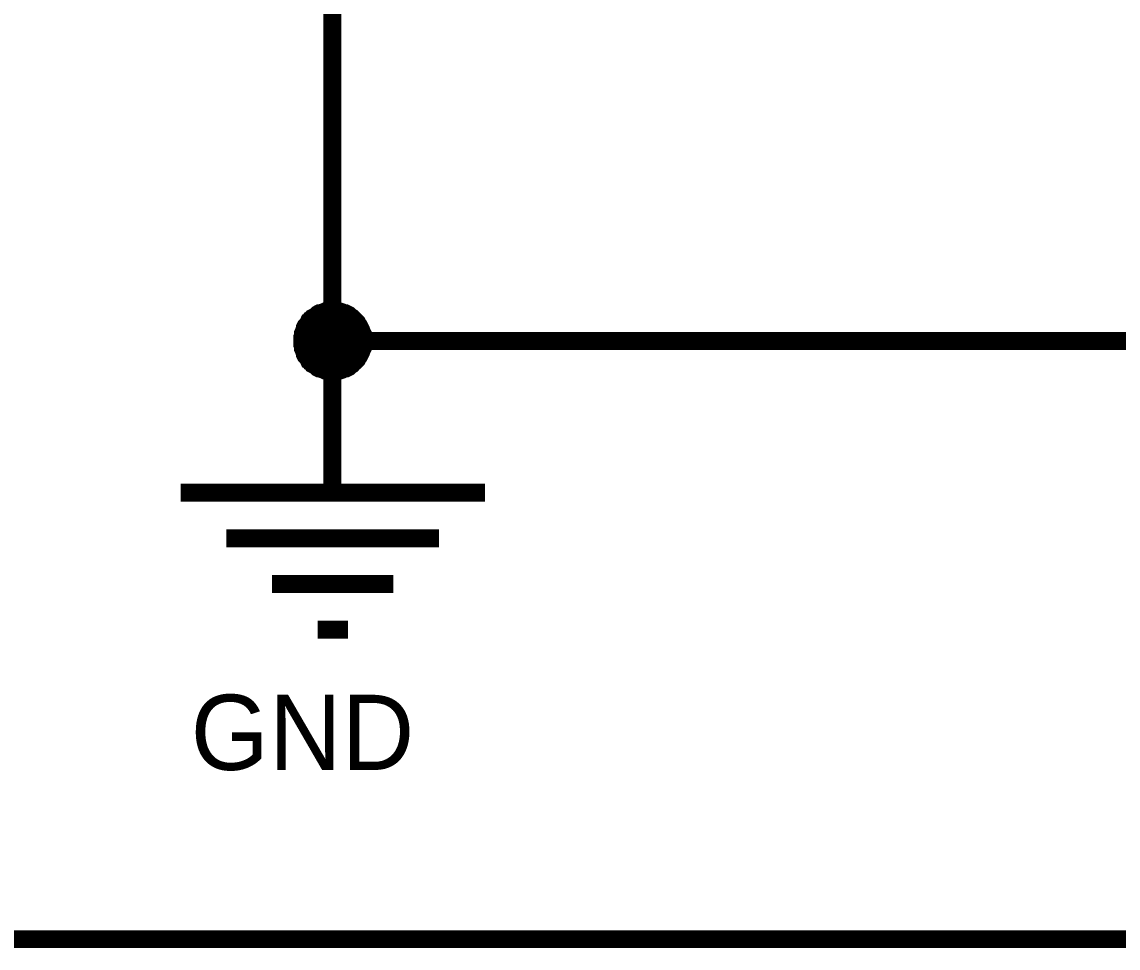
# Model space of a CAD drawing. Header units: millimetres. Extents: x 0 to 394, y 0 to 282.
# Drawn here: x 304.81 to 323.14, y 219.84 to 235.34 of the extents above; entities that cross this region are included whole.
import ezdxf

# ---------------------------------------------------------------- set-up
doc = ezdxf.new("R2010")
doc.units = ezdxf.units.MM
doc.layers.add('Sheet', color=255, linetype='Continuous')

msp = doc.modelspace()

# ---------------------------------------------------------------- linework, layer by layer
at = {"layer": 'Sheet'}
for points, const_width in [([(275.015, 249.999), (265.02, 249.999), (265.02, 219.99), (379.999, 219.99), (379.999, 244.99), (375.012, 244.99), (375.012, 240.139)], 0.3), ([(310.56, 244.912), (310.56, 242.374), (309.998, 242.374), (309.998, 229.997)], 0.3), ([(309.493, 229.997), (309.493, 230.02), (309.493, 230.053), (309.504, 230.076), (309.504, 230.098), (309.504, 230.121), (309.515, 230.143), (309.527, 230.177), (309.538, 230.199), (309.538, 230.222), (309.549, 230.244), (309.56, 230.255), (309.583, 230.278), (309.594, 230.3), (309.605, 230.323), (309.628, 230.334), (309.639, 230.357), (309.661, 230.368), (309.673, 230.39), (309.695, 230.401), (309.718, 230.413), (309.74, 230.435), (309.751, 230.446), (309.774, 230.458), (309.796, 230.458), (309.819, 230.469), (309.852, 230.48), (309.875, 230.491), (309.897, 230.491), (309.92, 230.491), (309.942, 230.503), (309.976, 230.503), (309.998, 230.503)], 0.3), ([(309.493, 229.997), (309.493, 230.02), (309.493, 230.053), (309.504, 230.076), (309.504, 230.098), (309.504, 230.121), (309.515, 230.143), (309.527, 230.177), (309.538, 230.199), (309.538, 230.222), (309.549, 230.244), (309.56, 230.255), (309.583, 230.278), (309.594, 230.3), (309.605, 230.323), (309.628, 230.334), (309.639, 230.357), (309.661, 230.368), (309.673, 230.39), (309.695, 230.401), (309.718, 230.413), (309.74, 230.435), (309.751, 230.446), (309.774, 230.458), (309.796, 230.458), (309.819, 230.469), (309.852, 230.48), (309.875, 230.491), (309.897, 230.491), (309.92, 230.491), (309.942, 230.503), (309.976, 230.503), (309.998, 230.503)], 0.3), ([(309.493, 229.997), (309.493, 230.02), (309.493, 230.053), (309.504, 230.076), (309.504, 230.098), (309.504, 230.121), (309.515, 230.143), (309.527, 230.177), (309.538, 230.199), (309.538, 230.222), (309.549, 230.244), (309.56, 230.255), (309.583, 230.278), (309.594, 230.3), (309.605, 230.323), (309.628, 230.334), (309.639, 230.357), (309.661, 230.368), (309.673, 230.39), (309.695, 230.401), (309.718, 230.413), (309.74, 230.435), (309.751, 230.446), (309.774, 230.458), (309.796, 230.458), (309.819, 230.469), (309.852, 230.48), (309.875, 230.491), (309.897, 230.491), (309.92, 230.491), (309.942, 230.503), (309.976, 230.503), (309.998, 230.503)], 0.3), ([(309.493, 229.997), (309.493, 230.02), (309.493, 230.053), (309.504, 230.076), (309.504, 230.098), (309.504, 230.121), (309.515, 230.143), (309.527, 230.177), (309.538, 230.199), (309.538, 230.222), (309.549, 230.244), (309.56, 230.255), (309.583, 230.278), (309.594, 230.3), (309.605, 230.323), (309.628, 230.334), (309.639, 230.357), (309.661, 230.368), (309.673, 230.39), (309.695, 230.401), (309.718, 230.413), (309.74, 230.435), (309.751, 230.446), (309.774, 230.458), (309.796, 230.458), (309.819, 230.469), (309.852, 230.48), (309.875, 230.491), (309.897, 230.491), (309.92, 230.491), (309.942, 230.503), (309.976, 230.503), (309.998, 230.503)], 0.3), ([(309.493, 229.997), (309.493, 230.02), (309.493, 230.053), (309.504, 230.076), (309.504, 230.098), (309.504, 230.121), (309.515, 230.143), (309.527, 230.177), (309.538, 230.199), (309.538, 230.222), (309.549, 230.244), (309.56, 230.255), (309.583, 230.278), (309.594, 230.3), (309.605, 230.323), (309.628, 230.334), (309.639, 230.357), (309.661, 230.368), (309.673, 230.39), (309.695, 230.401), (309.718, 230.413), (309.74, 230.435), (309.751, 230.446), (309.774, 230.458), (309.796, 230.458), (309.819, 230.469), (309.852, 230.48), (309.875, 230.491), (309.897, 230.491), (309.92, 230.491), (309.942, 230.503), (309.976, 230.503), (309.998, 230.503)], 0.3), ([(309.493, 229.997), (309.493, 230.02), (309.493, 230.053), (309.504, 230.076), (309.504, 230.098), (309.504, 230.121), (309.515, 230.143), (309.527, 230.177), (309.538, 230.199), (309.538, 230.222), (309.549, 230.244), (309.56, 230.255), (309.583, 230.278), (309.594, 230.3), (309.605, 230.323), (309.628, 230.334), (309.639, 230.357), (309.661, 230.368), (309.673, 230.39), (309.695, 230.401), (309.718, 230.413), (309.74, 230.435), (309.751, 230.446), (309.774, 230.458), (309.796, 230.458), (309.819, 230.469), (309.852, 230.48), (309.875, 230.491), (309.897, 230.491), (309.92, 230.491), (309.942, 230.503), (309.976, 230.503), (309.998, 230.503)], 0.3), ([(309.998, 230.503), (309.998, 230.503)], 0.3), ([(309.998, 230.503), (310.021, 230.503), (310.054, 230.503), (310.077, 230.491), (310.099, 230.491), (310.122, 230.491), (310.156, 230.48), (310.178, 230.469), (310.2, 230.458), (310.223, 230.458), (310.245, 230.446), (310.268, 230.435), (310.29, 230.413), (310.302, 230.401), (310.324, 230.39), (310.346, 230.368), (310.358, 230.357), (310.38, 230.334), (310.391, 230.323), (310.414, 230.3), (310.425, 230.278), (310.436, 230.255), (310.448, 230.244), (310.459, 230.222), (310.47, 230.199), (310.481, 230.177), (310.492, 230.143), (310.504, 230.121), (310.504, 230.098), (310.504, 230.076), (310.515, 230.053), (310.515, 230.02), (310.515, 229.997)], 0.3), ([(309.998, 230.503), (309.998, 230.503)], 0.3), ([(309.998, 230.503), (310.021, 230.503), (310.054, 230.503), (310.077, 230.491), (310.099, 230.491), (310.122, 230.491), (310.156, 230.48), (310.178, 230.469), (310.2, 230.458), (310.223, 230.458), (310.245, 230.446), (310.268, 230.435), (310.29, 230.413), (310.302, 230.401), (310.324, 230.39), (310.346, 230.368), (310.358, 230.357), (310.38, 230.334), (310.391, 230.323), (310.414, 230.3), (310.425, 230.278), (310.436, 230.255), (310.448, 230.244), (310.459, 230.222), (310.47, 230.199), (310.481, 230.177), (310.492, 230.143), (310.504, 230.121), (310.504, 230.098), (310.504, 230.076), (310.515, 230.053), (310.515, 230.02), (310.515, 229.997)], 0.3), ([(309.998, 230.503), (309.998, 230.503)], 0.3), ([(309.998, 230.503), (310.021, 230.503), (310.054, 230.503), (310.077, 230.491), (310.099, 230.491), (310.122, 230.491), (310.156, 230.48), (310.178, 230.469), (310.2, 230.458), (310.223, 230.458), (310.245, 230.446), (310.268, 230.435), (310.29, 230.413), (310.302, 230.401), (310.324, 230.39), (310.346, 230.368), (310.358, 230.357), (310.38, 230.334), (310.391, 230.323), (310.414, 230.3), (310.425, 230.278), (310.436, 230.255), (310.448, 230.244), (310.459, 230.222), (310.47, 230.199), (310.481, 230.177), (310.492, 230.143), (310.504, 230.121), (310.504, 230.098), (310.504, 230.076), (310.515, 230.053), (310.515, 230.02), (310.515, 229.997)], 0.3), ([(309.998, 230.503), (309.998, 230.503)], 0.3), ([(309.998, 230.503), (310.021, 230.503), (310.054, 230.503), (310.077, 230.491), (310.099, 230.491), (310.122, 230.491), (310.156, 230.48), (310.178, 230.469), (310.2, 230.458), (310.223, 230.458), (310.245, 230.446), (310.268, 230.435), (310.29, 230.413), (310.302, 230.401), (310.324, 230.39), (310.346, 230.368), (310.358, 230.357), (310.38, 230.334), (310.391, 230.323), (310.414, 230.3), (310.425, 230.278), (310.436, 230.255), (310.448, 230.244), (310.459, 230.222), (310.47, 230.199), (310.481, 230.177), (310.492, 230.143), (310.504, 230.121), (310.504, 230.098), (310.504, 230.076), (310.515, 230.053), (310.515, 230.02), (310.515, 229.997)], 0.3), ([(309.998, 230.503), (309.998, 230.503)], 0.3), ([(309.998, 230.503), (310.021, 230.503), (310.054, 230.503), (310.077, 230.491), (310.099, 230.491), (310.122, 230.491), (310.156, 230.48), (310.178, 230.469), (310.2, 230.458), (310.223, 230.458), (310.245, 230.446), (310.268, 230.435), (310.29, 230.413), (310.302, 230.401), (310.324, 230.39), (310.346, 230.368), (310.358, 230.357), (310.38, 230.334), (310.391, 230.323), (310.414, 230.3), (310.425, 230.278), (310.436, 230.255), (310.448, 230.244), (310.459, 230.222), (310.47, 230.199), (310.481, 230.177), (310.492, 230.143), (310.504, 230.121), (310.504, 230.098), (310.504, 230.076), (310.515, 230.053), (310.515, 230.02), (310.515, 229.997)], 0.3), ([(309.998, 230.503), (309.998, 230.503)], 0.3), ([(309.998, 230.503), (310.021, 230.503), (310.054, 230.503), (310.077, 230.491), (310.099, 230.491), (310.122, 230.491), (310.156, 230.48), (310.178, 230.469), (310.2, 230.458), (310.223, 230.458), (310.245, 230.446), (310.268, 230.435), (310.29, 230.413), (310.302, 230.401), (310.324, 230.39), (310.346, 230.368), (310.358, 230.357), (310.38, 230.334), (310.391, 230.323), (310.414, 230.3), (310.425, 230.278), (310.436, 230.255), (310.448, 230.244), (310.459, 230.222), (310.47, 230.199), (310.481, 230.177), (310.492, 230.143), (310.504, 230.121), (310.504, 230.098), (310.504, 230.076), (310.515, 230.053), (310.515, 230.02), (310.515, 229.997)], 0.3), ([(309.493, 229.997), (309.493, 230.02), (309.493, 230.053), (309.504, 230.076), (309.504, 230.098), (309.504, 230.121), (309.515, 230.143), (309.527, 230.177), (309.538, 230.199), (309.538, 230.222), (309.549, 230.244), (309.56, 230.255), (309.583, 230.278), (309.594, 230.3), (309.605, 230.323), (309.628, 230.334), (309.639, 230.357), (309.661, 230.368), (309.673, 230.39), (309.695, 230.401), (309.718, 230.413), (309.74, 230.435), (309.751, 230.446), (309.774, 230.458), (309.796, 230.458), (309.819, 230.469), (309.852, 230.48), (309.875, 230.491), (309.897, 230.491), (309.92, 230.491), (309.942, 230.503), (309.976, 230.503), (309.998, 230.503)], 0.0991), ([(309.493, 229.997), (309.493, 230.02), (309.493, 230.053), (309.504, 230.076), (309.504, 230.098), (309.504, 230.121), (309.515, 230.143), (309.527, 230.177), (309.538, 230.199), (309.538, 230.222), (309.549, 230.244), (309.56, 230.255), (309.583, 230.278), (309.594, 230.3), (309.605, 230.323), (309.628, 230.334), (309.639, 230.357), (309.661, 230.368), (309.673, 230.39), (309.695, 230.401), (309.718, 230.413), (309.74, 230.435), (309.751, 230.446), (309.774, 230.458), (309.796, 230.458), (309.819, 230.469), (309.852, 230.48), (309.875, 230.491), (309.897, 230.491), (309.92, 230.491), (309.942, 230.503), (309.976, 230.503), (309.998, 230.503)], 0.0991), ([(309.493, 229.997), (309.493, 230.02), (309.493, 230.053), (309.504, 230.076), (309.504, 230.098), (309.504, 230.121), (309.515, 230.143), (309.527, 230.177), (309.538, 230.199), (309.538, 230.222), (309.549, 230.244), (309.56, 230.255), (309.583, 230.278), (309.594, 230.3), (309.605, 230.323), (309.628, 230.334), (309.639, 230.357), (309.661, 230.368), (309.673, 230.39), (309.695, 230.401), (309.718, 230.413), (309.74, 230.435), (309.751, 230.446), (309.774, 230.458), (309.796, 230.458), (309.819, 230.469), (309.852, 230.48), (309.875, 230.491), (309.897, 230.491), (309.92, 230.491), (309.942, 230.503), (309.976, 230.503), (309.998, 230.503)], 0.0991), ([(309.493, 229.997), (309.493, 230.02), (309.493, 230.053), (309.504, 230.076), (309.504, 230.098), (309.504, 230.121), (309.515, 230.143), (309.527, 230.177), (309.538, 230.199), (309.538, 230.222), (309.549, 230.244), (309.56, 230.255), (309.583, 230.278), (309.594, 230.3), (309.605, 230.323), (309.628, 230.334), (309.639, 230.357), (309.661, 230.368), (309.673, 230.39), (309.695, 230.401), (309.718, 230.413), (309.74, 230.435), (309.751, 230.446), (309.774, 230.458), (309.796, 230.458), (309.819, 230.469), (309.852, 230.48), (309.875, 230.491), (309.897, 230.491), (309.92, 230.491), (309.942, 230.503), (309.976, 230.503), (309.998, 230.503)], 0.0991), ([(309.493, 229.997), (309.493, 230.02), (309.493, 230.053), (309.504, 230.076), (309.504, 230.098), (309.504, 230.121), (309.515, 230.143), (309.527, 230.177), (309.538, 230.199), (309.538, 230.222), (309.549, 230.244), (309.56, 230.255), (309.583, 230.278), (309.594, 230.3), (309.605, 230.323), (309.628, 230.334), (309.639, 230.357), (309.661, 230.368), (309.673, 230.39), (309.695, 230.401), (309.718, 230.413), (309.74, 230.435), (309.751, 230.446), (309.774, 230.458), (309.796, 230.458), (309.819, 230.469), (309.852, 230.48), (309.875, 230.491), (309.897, 230.491), (309.92, 230.491), (309.942, 230.503), (309.976, 230.503), (309.998, 230.503)], 0.0991), ([(309.493, 229.997), (309.493, 230.02), (309.493, 230.053), (309.504, 230.076), (309.504, 230.098), (309.504, 230.121), (309.515, 230.143), (309.527, 230.177), (309.538, 230.199), (309.538, 230.222), (309.549, 230.244), (309.56, 230.255), (309.583, 230.278), (309.594, 230.3), (309.605, 230.323), (309.628, 230.334), (309.639, 230.357), (309.661, 230.368), (309.673, 230.39), (309.695, 230.401), (309.718, 230.413), (309.74, 230.435), (309.751, 230.446), (309.774, 230.458), (309.796, 230.458), (309.819, 230.469), (309.852, 230.48), (309.875, 230.491), (309.897, 230.491), (309.92, 230.491), (309.942, 230.503), (309.976, 230.503), (309.998, 230.503)], 0.0991), ([(309.998, 230.503), (309.998, 230.503)], 0.0991), ([(309.998, 230.503), (310.021, 230.503), (310.054, 230.503), (310.077, 230.491), (310.099, 230.491), (310.122, 230.491), (310.156, 230.48), (310.178, 230.469), (310.2, 230.458), (310.223, 230.458), (310.245, 230.446), (310.268, 230.435), (310.29, 230.413), (310.302, 230.401), (310.324, 230.39), (310.346, 230.368), (310.358, 230.357), (310.38, 230.334), (310.391, 230.323), (310.414, 230.3), (310.425, 230.278), (310.436, 230.255), (310.448, 230.244), (310.459, 230.222), (310.47, 230.199), (310.481, 230.177), (310.492, 230.143), (310.504, 230.121), (310.504, 230.098), (310.504, 230.076), (310.515, 230.053), (310.515, 230.02), (310.515, 229.997)], 0.0991), ([(309.998, 230.503), (309.998, 230.503)], 0.0991), ([(309.998, 230.503), (310.021, 230.503), (310.054, 230.503), (310.077, 230.491), (310.099, 230.491), (310.122, 230.491), (310.156, 230.48), (310.178, 230.469), (310.2, 230.458), (310.223, 230.458), (310.245, 230.446), (310.268, 230.435), (310.29, 230.413), (310.302, 230.401), (310.324, 230.39), (310.346, 230.368), (310.358, 230.357), (310.38, 230.334), (310.391, 230.323), (310.414, 230.3), (310.425, 230.278), (310.436, 230.255), (310.448, 230.244), (310.459, 230.222), (310.47, 230.199), (310.481, 230.177), (310.492, 230.143), (310.504, 230.121), (310.504, 230.098), (310.504, 230.076), (310.515, 230.053), (310.515, 230.02), (310.515, 229.997)], 0.0991), ([(309.998, 230.503), (309.998, 230.503)], 0.0991), ([(309.998, 230.503), (310.021, 230.503), (310.054, 230.503), (310.077, 230.491), (310.099, 230.491), (310.122, 230.491), (310.156, 230.48), (310.178, 230.469), (310.2, 230.458), (310.223, 230.458), (310.245, 230.446), (310.268, 230.435), (310.29, 230.413), (310.302, 230.401), (310.324, 230.39), (310.346, 230.368), (310.358, 230.357), (310.38, 230.334), (310.391, 230.323), (310.414, 230.3), (310.425, 230.278), (310.436, 230.255), (310.448, 230.244), (310.459, 230.222), (310.47, 230.199), (310.481, 230.177), (310.492, 230.143), (310.504, 230.121), (310.504, 230.098), (310.504, 230.076), (310.515, 230.053), (310.515, 230.02), (310.515, 229.997)], 0.0991), ([(309.998, 230.503), (309.998, 230.503)], 0.0991), ([(309.998, 230.503), (310.021, 230.503), (310.054, 230.503), (310.077, 230.491), (310.099, 230.491), (310.122, 230.491), (310.156, 230.48), (310.178, 230.469), (310.2, 230.458), (310.223, 230.458), (310.245, 230.446), (310.268, 230.435), (310.29, 230.413), (310.302, 230.401), (310.324, 230.39), (310.346, 230.368), (310.358, 230.357), (310.38, 230.334), (310.391, 230.323), (310.414, 230.3), (310.425, 230.278), (310.436, 230.255), (310.448, 230.244), (310.459, 230.222), (310.47, 230.199), (310.481, 230.177), (310.492, 230.143), (310.504, 230.121), (310.504, 230.098), (310.504, 230.076), (310.515, 230.053), (310.515, 230.02), (310.515, 229.997)], 0.0991), ([(309.998, 230.503), (309.998, 230.503)], 0.0991), ([(309.998, 230.503), (310.021, 230.503), (310.054, 230.503), (310.077, 230.491), (310.099, 230.491), (310.122, 230.491), (310.156, 230.48), (310.178, 230.469), (310.2, 230.458), (310.223, 230.458), (310.245, 230.446), (310.268, 230.435), (310.29, 230.413), (310.302, 230.401), (310.324, 230.39), (310.346, 230.368), (310.358, 230.357), (310.38, 230.334), (310.391, 230.323), (310.414, 230.3), (310.425, 230.278), (310.436, 230.255), (310.448, 230.244), (310.459, 230.222), (310.47, 230.199), (310.481, 230.177), (310.492, 230.143), (310.504, 230.121), (310.504, 230.098), (310.504, 230.076), (310.515, 230.053), (310.515, 230.02), (310.515, 229.997)], 0.0991), ([(309.998, 230.503), (309.998, 230.503)], 0.0991), ([(309.998, 230.503), (310.021, 230.503), (310.054, 230.503), (310.077, 230.491), (310.099, 230.491), (310.122, 230.491), (310.156, 230.48), (310.178, 230.469), (310.2, 230.458), (310.223, 230.458), (310.245, 230.446), (310.268, 230.435), (310.29, 230.413), (310.302, 230.401), (310.324, 230.39), (310.346, 230.368), (310.358, 230.357), (310.38, 230.334), (310.391, 230.323), (310.414, 230.3), (310.425, 230.278), (310.436, 230.255), (310.448, 230.244), (310.459, 230.222), (310.47, 230.199), (310.481, 230.177), (310.492, 230.143), (310.504, 230.121), (310.504, 230.098), (310.504, 230.076), (310.515, 230.053), (310.515, 230.02), (310.515, 229.997)], 0.0991), ([(309.998, 229.492), (309.976, 229.492), (309.942, 229.492), (309.92, 229.503), (309.897, 229.503), (309.875, 229.503), (309.852, 229.514), (309.819, 229.525), (309.796, 229.537), (309.774, 229.537), (309.751, 229.548), (309.74, 229.559), (309.718, 229.582), (309.695, 229.593), (309.673, 229.604), (309.661, 229.627), (309.639, 229.638), (309.628, 229.66), (309.605, 229.671), (309.594, 229.694), (309.583, 229.716), (309.56, 229.739), (309.549, 229.75), (309.538, 229.773), (309.538, 229.795), (309.527, 229.817), (309.515, 229.851), (309.504, 229.874), (309.504, 229.896), (309.504, 229.919), (309.493, 229.941), (309.493, 229.975), (309.493, 229.997)], 0.3), ([(309.493, 229.997), (309.493, 229.997)], 0.3), ([(309.998, 229.492), (309.976, 229.492), (309.942, 229.492), (309.92, 229.503), (309.897, 229.503), (309.875, 229.503), (309.852, 229.514), (309.819, 229.525), (309.796, 229.537), (309.774, 229.537), (309.751, 229.548), (309.74, 229.559), (309.718, 229.582), (309.695, 229.593), (309.673, 229.604), (309.661, 229.627), (309.639, 229.638), (309.628, 229.66), (309.605, 229.671), (309.594, 229.694), (309.583, 229.716), (309.56, 229.739), (309.549, 229.75), (309.538, 229.773), (309.538, 229.795), (309.527, 229.817), (309.515, 229.851), (309.504, 229.874), (309.504, 229.896), (309.504, 229.919), (309.493, 229.941), (309.493, 229.975), (309.493, 229.997)], 0.3), ([(309.493, 229.997), (309.493, 229.997)], 0.3), ([(309.998, 229.492), (309.976, 229.492), (309.942, 229.492), (309.92, 229.503), (309.897, 229.503), (309.875, 229.503), (309.852, 229.514), (309.819, 229.525), (309.796, 229.537), (309.774, 229.537), (309.751, 229.548), (309.74, 229.559), (309.718, 229.582), (309.695, 229.593), (309.673, 229.604), (309.661, 229.627), (309.639, 229.638), (309.628, 229.66), (309.605, 229.671), (309.594, 229.694), (309.583, 229.716), (309.56, 229.739), (309.549, 229.75), (309.538, 229.773), (309.538, 229.795), (309.527, 229.817), (309.515, 229.851), (309.504, 229.874), (309.504, 229.896), (309.504, 229.919), (309.493, 229.941), (309.493, 229.975), (309.493, 229.997)], 0.3), ([(309.493, 229.997), (309.493, 229.997)], 0.3), ([(309.998, 229.492), (309.976, 229.492), (309.942, 229.492), (309.92, 229.503), (309.897, 229.503), (309.875, 229.503), (309.852, 229.514), (309.819, 229.525), (309.796, 229.537), (309.774, 229.537), (309.751, 229.548), (309.74, 229.559), (309.718, 229.582), (309.695, 229.593), (309.673, 229.604), (309.661, 229.627), (309.639, 229.638), (309.628, 229.66), (309.605, 229.671), (309.594, 229.694), (309.583, 229.716), (309.56, 229.739), (309.549, 229.75), (309.538, 229.773), (309.538, 229.795), (309.527, 229.817), (309.515, 229.851), (309.504, 229.874), (309.504, 229.896), (309.504, 229.919), (309.493, 229.941), (309.493, 229.975), (309.493, 229.997)], 0.3), ([(309.493, 229.997), (309.493, 229.997)], 0.3), ([(309.998, 229.492), (309.976, 229.492), (309.942, 229.492), (309.92, 229.503), (309.897, 229.503), (309.875, 229.503), (309.852, 229.514), (309.819, 229.525), (309.796, 229.537), (309.774, 229.537), (309.751, 229.548), (309.74, 229.559), (309.718, 229.582), (309.695, 229.593), (309.673, 229.604), (309.661, 229.627), (309.639, 229.638), (309.628, 229.66), (309.605, 229.671), (309.594, 229.694), (309.583, 229.716), (309.56, 229.739), (309.549, 229.75), (309.538, 229.773), (309.538, 229.795), (309.527, 229.817), (309.515, 229.851), (309.504, 229.874), (309.504, 229.896), (309.504, 229.919), (309.493, 229.941), (309.493, 229.975), (309.493, 229.997)], 0.3), ([(309.493, 229.997), (309.493, 229.997)], 0.3), ([(309.998, 229.492), (309.976, 229.492), (309.942, 229.492), (309.92, 229.503), (309.897, 229.503), (309.875, 229.503), (309.852, 229.514), (309.819, 229.525), (309.796, 229.537), (309.774, 229.537), (309.751, 229.548), (309.74, 229.559), (309.718, 229.582), (309.695, 229.593), (309.673, 229.604), (309.661, 229.627), (309.639, 229.638), (309.628, 229.66), (309.605, 229.671), (309.594, 229.694), (309.583, 229.716), (309.56, 229.739), (309.549, 229.75), (309.538, 229.773), (309.538, 229.795), (309.527, 229.817), (309.515, 229.851), (309.504, 229.874), (309.504, 229.896), (309.504, 229.919), (309.493, 229.941), (309.493, 229.975), (309.493, 229.997)], 0.3), ([(309.493, 229.997), (309.493, 229.997)], 0.3), ([(309.998, 229.997), (309.998, 227.459)], 0.3), ([(310.515, 229.997), (310.515, 229.975), (310.515, 229.941), (310.504, 229.919), (310.504, 229.896), (310.504, 229.874), (310.492, 229.851), (310.481, 229.817), (310.47, 229.795), (310.459, 229.773), (310.448, 229.75), (310.436, 229.739), (310.425, 229.716), (310.414, 229.694), (310.391, 229.671), (310.38, 229.66), (310.358, 229.638), (310.346, 229.627), (310.324, 229.604), (310.302, 229.593), (310.29, 229.582), (310.268, 229.559), (310.245, 229.548), (310.223, 229.537), (310.2, 229.537), (310.178, 229.525), (310.156, 229.514), (310.122, 229.503), (310.099, 229.503), (310.077, 229.503), (310.054, 229.492), (310.021, 229.492), (309.998, 229.492)], 0.3), ([(310.515, 229.997), (310.515, 229.975), (310.515, 229.941), (310.504, 229.919), (310.504, 229.896), (310.504, 229.874), (310.492, 229.851), (310.481, 229.817), (310.47, 229.795), (310.459, 229.773), (310.448, 229.75), (310.436, 229.739), (310.425, 229.716), (310.414, 229.694), (310.391, 229.671), (310.38, 229.66), (310.358, 229.638), (310.346, 229.627), (310.324, 229.604), (310.302, 229.593), (310.29, 229.582), (310.268, 229.559), (310.245, 229.548), (310.223, 229.537), (310.2, 229.537), (310.178, 229.525), (310.156, 229.514), (310.122, 229.503), (310.099, 229.503), (310.077, 229.503), (310.054, 229.492), (310.021, 229.492), (309.998, 229.492)], 0.3), ([(309.998, 229.997), (325.002, 229.997), (354.999, 229.997)], 0.3), ([(310.515, 229.997), (310.515, 229.975), (310.515, 229.941), (310.504, 229.919), (310.504, 229.896), (310.504, 229.874), (310.492, 229.851), (310.481, 229.817), (310.47, 229.795), (310.459, 229.773), (310.448, 229.75), (310.436, 229.739), (310.425, 229.716), (310.414, 229.694), (310.391, 229.671), (310.38, 229.66), (310.358, 229.638), (310.346, 229.627), (310.324, 229.604), (310.302, 229.593), (310.29, 229.582), (310.268, 229.559), (310.245, 229.548), (310.223, 229.537), (310.2, 229.537), (310.178, 229.525), (310.156, 229.514), (310.122, 229.503), (310.099, 229.503), (310.077, 229.503), (310.054, 229.492), (310.021, 229.492), (309.998, 229.492)], 0.3), ([(310.515, 229.997), (310.515, 229.975), (310.515, 229.941), (310.504, 229.919), (310.504, 229.896), (310.504, 229.874), (310.492, 229.851), (310.481, 229.817), (310.47, 229.795), (310.459, 229.773), (310.448, 229.75), (310.436, 229.739), (310.425, 229.716), (310.414, 229.694), (310.391, 229.671), (310.38, 229.66), (310.358, 229.638), (310.346, 229.627), (310.324, 229.604), (310.302, 229.593), (310.29, 229.582), (310.268, 229.559), (310.245, 229.548), (310.223, 229.537), (310.2, 229.537), (310.178, 229.525), (310.156, 229.514), (310.122, 229.503), (310.099, 229.503), (310.077, 229.503), (310.054, 229.492), (310.021, 229.492), (309.998, 229.492)], 0.3), ([(310.515, 229.997), (310.515, 229.975), (310.515, 229.941), (310.504, 229.919), (310.504, 229.896), (310.504, 229.874), (310.492, 229.851), (310.481, 229.817), (310.47, 229.795), (310.459, 229.773), (310.448, 229.75), (310.436, 229.739), (310.425, 229.716), (310.414, 229.694), (310.391, 229.671), (310.38, 229.66), (310.358, 229.638), (310.346, 229.627), (310.324, 229.604), (310.302, 229.593), (310.29, 229.582), (310.268, 229.559), (310.245, 229.548), (310.223, 229.537), (310.2, 229.537), (310.178, 229.525), (310.156, 229.514), (310.122, 229.503), (310.099, 229.503), (310.077, 229.503), (310.054, 229.492), (310.021, 229.492), (309.998, 229.492)], 0.3), ([(310.515, 229.997), (310.515, 229.975), (310.515, 229.941), (310.504, 229.919), (310.504, 229.896), (310.504, 229.874), (310.492, 229.851), (310.481, 229.817), (310.47, 229.795), (310.459, 229.773), (310.448, 229.75), (310.436, 229.739), (310.425, 229.716), (310.414, 229.694), (310.391, 229.671), (310.38, 229.66), (310.358, 229.638), (310.346, 229.627), (310.324, 229.604), (310.302, 229.593), (310.29, 229.582), (310.268, 229.559), (310.245, 229.548), (310.223, 229.537), (310.2, 229.537), (310.178, 229.525), (310.156, 229.514), (310.122, 229.503), (310.099, 229.503), (310.077, 229.503), (310.054, 229.492), (310.021, 229.492), (309.998, 229.492)], 0.3), ([(310.515, 229.997), (310.515, 229.997), (310.515, 229.997), (310.515, 229.997), (310.515, 229.997), (310.515, 229.997), (310.515, 229.997), (310.515, 229.997), (310.515, 229.997), (310.515, 229.997), (310.515, 229.997), (310.515, 229.997), (310.515, 229.997), (310.515, 229.997), (310.515, 229.997), (310.515, 229.997), (310.515, 229.997), (310.515, 229.997), (310.515, 229.997), (310.515, 229.997), (310.515, 229.997), (310.515, 229.997), (310.515, 229.997), (310.515, 229.997), (310.515, 229.997), (310.515, 229.997), (310.515, 229.997), (310.515, 229.997), (310.515, 229.997), (310.515, 229.997), (310.515, 229.997), (310.515, 229.997), (310.515, 229.997)], 0.3), ([(310.515, 229.997), (310.515, 229.997)], 0.3), ([(310.515, 229.997), (310.515, 229.997), (310.515, 229.997), (310.515, 229.997), (310.515, 229.997), (310.515, 229.997), (310.515, 229.997), (310.515, 229.997), (310.515, 229.997), (310.515, 229.997), (310.515, 229.997), (310.515, 229.997), (310.515, 229.997), (310.515, 229.997), (310.515, 229.997), (310.515, 229.997), (310.515, 229.997), (310.515, 229.997), (310.515, 229.997), (310.515, 229.997), (310.515, 229.997), (310.515, 229.997), (310.515, 229.997), (310.515, 229.997), (310.515, 229.997), (310.515, 229.997), (310.515, 229.997), (310.515, 229.997), (310.515, 229.997), (310.515, 229.997), (310.515, 229.997), (310.515, 229.997), (310.515, 229.997)], 0.3), ([(310.515, 229.997), (310.515, 229.997)], 0.3), ([(310.515, 229.997), (310.515, 229.997), (310.515, 229.997), (310.515, 229.997), (310.515, 229.997), (310.515, 229.997), (310.515, 229.997), (310.515, 229.997), (310.515, 229.997), (310.515, 229.997), (310.515, 229.997), (310.515, 229.997), (310.515, 229.997), (310.515, 229.997), (310.515, 229.997), (310.515, 229.997), (310.515, 229.997), (310.515, 229.997), (310.515, 229.997), (310.515, 229.997), (310.515, 229.997), (310.515, 229.997), (310.515, 229.997), (310.515, 229.997), (310.515, 229.997), (310.515, 229.997), (310.515, 229.997), (310.515, 229.997), (310.515, 229.997), (310.515, 229.997), (310.515, 229.997), (310.515, 229.997), (310.515, 229.997)], 0.3), ([(310.515, 229.997), (310.515, 229.997)], 0.3), ([(310.515, 229.997), (310.515, 229.997), (310.515, 229.997), (310.515, 229.997), (310.515, 229.997), (310.515, 229.997), (310.515, 229.997), (310.515, 229.997), (310.515, 229.997), (310.515, 229.997), (310.515, 229.997), (310.515, 229.997), (310.515, 229.997), (310.515, 229.997), (310.515, 229.997), (310.515, 229.997), (310.515, 229.997), (310.515, 229.997), (310.515, 229.997), (310.515, 229.997), (310.515, 229.997), (310.515, 229.997), (310.515, 229.997), (310.515, 229.997), (310.515, 229.997), (310.515, 229.997), (310.515, 229.997), (310.515, 229.997), (310.515, 229.997), (310.515, 229.997), (310.515, 229.997), (310.515, 229.997), (310.515, 229.997)], 0.3), ([(310.515, 229.997), (310.515, 229.997)], 0.3), ([(310.515, 229.997), (310.515, 229.997), (310.515, 229.997), (310.515, 229.997), (310.515, 229.997), (310.515, 229.997), (310.515, 229.997), (310.515, 229.997), (310.515, 229.997), (310.515, 229.997), (310.515, 229.997), (310.515, 229.997), (310.515, 229.997), (310.515, 229.997), (310.515, 229.997), (310.515, 229.997), (310.515, 229.997), (310.515, 229.997), (310.515, 229.997), (310.515, 229.997), (310.515, 229.997), (310.515, 229.997), (310.515, 229.997), (310.515, 229.997), (310.515, 229.997), (310.515, 229.997), (310.515, 229.997), (310.515, 229.997), (310.515, 229.997), (310.515, 229.997), (310.515, 229.997), (310.515, 229.997), (310.515, 229.997)], 0.3), ([(310.515, 229.997), (310.515, 229.997)], 0.3), ([(310.515, 229.997), (310.515, 229.997), (310.515, 229.997), (310.515, 229.997), (310.515, 229.997), (310.515, 229.997), (310.515, 229.997), (310.515, 229.997), (310.515, 229.997), (310.515, 229.997), (310.515, 229.997), (310.515, 229.997), (310.515, 229.997), (310.515, 229.997), (310.515, 229.997), (310.515, 229.997), (310.515, 229.997), (310.515, 229.997), (310.515, 229.997), (310.515, 229.997), (310.515, 229.997), (310.515, 229.997), (310.515, 229.997), (310.515, 229.997), (310.515, 229.997), (310.515, 229.997), (310.515, 229.997), (310.515, 229.997), (310.515, 229.997), (310.515, 229.997), (310.515, 229.997), (310.515, 229.997), (310.515, 229.997)], 0.3), ([(310.515, 229.997), (310.515, 229.997)], 0.3), ([(309.998, 229.492), (309.976, 229.492), (309.942, 229.492), (309.92, 229.503), (309.897, 229.503), (309.875, 229.503), (309.852, 229.514), (309.819, 229.525), (309.796, 229.537), (309.774, 229.537), (309.751, 229.548), (309.74, 229.559), (309.718, 229.582), (309.695, 229.593), (309.673, 229.604), (309.661, 229.627), (309.639, 229.638), (309.628, 229.66), (309.605, 229.671), (309.594, 229.694), (309.583, 229.716), (309.56, 229.739), (309.549, 229.75), (309.538, 229.773), (309.538, 229.795), (309.527, 229.817), (309.515, 229.851), (309.504, 229.874), (309.504, 229.896), (309.504, 229.919), (309.493, 229.941), (309.493, 229.975), (309.493, 229.997)], 0.0991), ([(309.493, 229.997), (309.493, 229.997)], 0.0991), ([(309.998, 229.492), (309.976, 229.492), (309.942, 229.492), (309.92, 229.503), (309.897, 229.503), (309.875, 229.503), (309.852, 229.514), (309.819, 229.525), (309.796, 229.537), (309.774, 229.537), (309.751, 229.548), (309.74, 229.559), (309.718, 229.582), (309.695, 229.593), (309.673, 229.604), (309.661, 229.627), (309.639, 229.638), (309.628, 229.66), (309.605, 229.671), (309.594, 229.694), (309.583, 229.716), (309.56, 229.739), (309.549, 229.75), (309.538, 229.773), (309.538, 229.795), (309.527, 229.817), (309.515, 229.851), (309.504, 229.874), (309.504, 229.896), (309.504, 229.919), (309.493, 229.941), (309.493, 229.975), (309.493, 229.997)], 0.0991), ([(309.493, 229.997), (309.493, 229.997)], 0.0991), ([(309.998, 229.492), (309.976, 229.492), (309.942, 229.492), (309.92, 229.503), (309.897, 229.503), (309.875, 229.503), (309.852, 229.514), (309.819, 229.525), (309.796, 229.537), (309.774, 229.537), (309.751, 229.548), (309.74, 229.559), (309.718, 229.582), (309.695, 229.593), (309.673, 229.604), (309.661, 229.627), (309.639, 229.638), (309.628, 229.66), (309.605, 229.671), (309.594, 229.694), (309.583, 229.716), (309.56, 229.739), (309.549, 229.75), (309.538, 229.773), (309.538, 229.795), (309.527, 229.817), (309.515, 229.851), (309.504, 229.874), (309.504, 229.896), (309.504, 229.919), (309.493, 229.941), (309.493, 229.975), (309.493, 229.997)], 0.0991), ([(309.493, 229.997), (309.493, 229.997)], 0.0991), ([(309.998, 229.492), (309.976, 229.492), (309.942, 229.492), (309.92, 229.503), (309.897, 229.503), (309.875, 229.503), (309.852, 229.514), (309.819, 229.525), (309.796, 229.537), (309.774, 229.537), (309.751, 229.548), (309.74, 229.559), (309.718, 229.582), (309.695, 229.593), (309.673, 229.604), (309.661, 229.627), (309.639, 229.638), (309.628, 229.66), (309.605, 229.671), (309.594, 229.694), (309.583, 229.716), (309.56, 229.739), (309.549, 229.75), (309.538, 229.773), (309.538, 229.795), (309.527, 229.817), (309.515, 229.851), (309.504, 229.874), (309.504, 229.896), (309.504, 229.919), (309.493, 229.941), (309.493, 229.975), (309.493, 229.997)], 0.0991), ([(309.493, 229.997), (309.493, 229.997)], 0.0991), ([(309.998, 229.492), (309.976, 229.492), (309.942, 229.492), (309.92, 229.503), (309.897, 229.503), (309.875, 229.503), (309.852, 229.514), (309.819, 229.525), (309.796, 229.537), (309.774, 229.537), (309.751, 229.548), (309.74, 229.559), (309.718, 229.582), (309.695, 229.593), (309.673, 229.604), (309.661, 229.627), (309.639, 229.638), (309.628, 229.66), (309.605, 229.671), (309.594, 229.694), (309.583, 229.716), (309.56, 229.739), (309.549, 229.75), (309.538, 229.773), (309.538, 229.795), (309.527, 229.817), (309.515, 229.851), (309.504, 229.874), (309.504, 229.896), (309.504, 229.919), (309.493, 229.941), (309.493, 229.975), (309.493, 229.997)], 0.0991), ([(309.493, 229.997), (309.493, 229.997)], 0.0991), ([(309.998, 229.492), (309.976, 229.492), (309.942, 229.492), (309.92, 229.503), (309.897, 229.503), (309.875, 229.503), (309.852, 229.514), (309.819, 229.525), (309.796, 229.537), (309.774, 229.537), (309.751, 229.548), (309.74, 229.559), (309.718, 229.582), (309.695, 229.593), (309.673, 229.604), (309.661, 229.627), (309.639, 229.638), (309.628, 229.66), (309.605, 229.671), (309.594, 229.694), (309.583, 229.716), (309.56, 229.739), (309.549, 229.75), (309.538, 229.773), (309.538, 229.795), (309.527, 229.817), (309.515, 229.851), (309.504, 229.874), (309.504, 229.896), (309.504, 229.919), (309.493, 229.941), (309.493, 229.975), (309.493, 229.997)], 0.0991), ([(309.493, 229.997), (309.493, 229.997)], 0.0991), ([(310.515, 229.997), (310.515, 229.975), (310.515, 229.941), (310.504, 229.919), (310.504, 229.896), (310.504, 229.874), (310.492, 229.851), (310.481, 229.817), (310.47, 229.795), (310.459, 229.773), (310.448, 229.75), (310.436, 229.739), (310.425, 229.716), (310.414, 229.694), (310.391, 229.671), (310.38, 229.66), (310.358, 229.638), (310.346, 229.627), (310.324, 229.604), (310.302, 229.593), (310.29, 229.582), (310.268, 229.559), (310.245, 229.548), (310.223, 229.537), (310.2, 229.537), (310.178, 229.525), (310.156, 229.514), (310.122, 229.503), (310.099, 229.503), (310.077, 229.503), (310.054, 229.492), (310.021, 229.492), (309.998, 229.492)], 0.0991), ([(310.515, 229.997), (310.515, 229.975), (310.515, 229.941), (310.504, 229.919), (310.504, 229.896), (310.504, 229.874), (310.492, 229.851), (310.481, 229.817), (310.47, 229.795), (310.459, 229.773), (310.448, 229.75), (310.436, 229.739), (310.425, 229.716), (310.414, 229.694), (310.391, 229.671), (310.38, 229.66), (310.358, 229.638), (310.346, 229.627), (310.324, 229.604), (310.302, 229.593), (310.29, 229.582), (310.268, 229.559), (310.245, 229.548), (310.223, 229.537), (310.2, 229.537), (310.178, 229.525), (310.156, 229.514), (310.122, 229.503), (310.099, 229.503), (310.077, 229.503), (310.054, 229.492), (310.021, 229.492), (309.998, 229.492)], 0.0991), ([(310.515, 229.997), (310.515, 229.975), (310.515, 229.941), (310.504, 229.919), (310.504, 229.896), (310.504, 229.874), (310.492, 229.851), (310.481, 229.817), (310.47, 229.795), (310.459, 229.773), (310.448, 229.75), (310.436, 229.739), (310.425, 229.716), (310.414, 229.694), (310.391, 229.671), (310.38, 229.66), (310.358, 229.638), (310.346, 229.627), (310.324, 229.604), (310.302, 229.593), (310.29, 229.582), (310.268, 229.559), (310.245, 229.548), (310.223, 229.537), (310.2, 229.537), (310.178, 229.525), (310.156, 229.514), (310.122, 229.503), (310.099, 229.503), (310.077, 229.503), (310.054, 229.492), (310.021, 229.492), (309.998, 229.492)], 0.0991), ([(310.515, 229.997), (310.515, 229.975), (310.515, 229.941), (310.504, 229.919), (310.504, 229.896), (310.504, 229.874), (310.492, 229.851), (310.481, 229.817), (310.47, 229.795), (310.459, 229.773), (310.448, 229.75), (310.436, 229.739), (310.425, 229.716), (310.414, 229.694), (310.391, 229.671), (310.38, 229.66), (310.358, 229.638), (310.346, 229.627), (310.324, 229.604), (310.302, 229.593), (310.29, 229.582), (310.268, 229.559), (310.245, 229.548), (310.223, 229.537), (310.2, 229.537), (310.178, 229.525), (310.156, 229.514), (310.122, 229.503), (310.099, 229.503), (310.077, 229.503), (310.054, 229.492), (310.021, 229.492), (309.998, 229.492)], 0.0991), ([(310.515, 229.997), (310.515, 229.975), (310.515, 229.941), (310.504, 229.919), (310.504, 229.896), (310.504, 229.874), (310.492, 229.851), (310.481, 229.817), (310.47, 229.795), (310.459, 229.773), (310.448, 229.75), (310.436, 229.739), (310.425, 229.716), (310.414, 229.694), (310.391, 229.671), (310.38, 229.66), (310.358, 229.638), (310.346, 229.627), (310.324, 229.604), (310.302, 229.593), (310.29, 229.582), (310.268, 229.559), (310.245, 229.548), (310.223, 229.537), (310.2, 229.537), (310.178, 229.525), (310.156, 229.514), (310.122, 229.503), (310.099, 229.503), (310.077, 229.503), (310.054, 229.492), (310.021, 229.492), (309.998, 229.492)], 0.0991), ([(310.515, 229.997), (310.515, 229.975), (310.515, 229.941), (310.504, 229.919), (310.504, 229.896), (310.504, 229.874), (310.492, 229.851), (310.481, 229.817), (310.47, 229.795), (310.459, 229.773), (310.448, 229.75), (310.436, 229.739), (310.425, 229.716), (310.414, 229.694), (310.391, 229.671), (310.38, 229.66), (310.358, 229.638), (310.346, 229.627), (310.324, 229.604), (310.302, 229.593), (310.29, 229.582), (310.268, 229.559), (310.245, 229.548), (310.223, 229.537), (310.2, 229.537), (310.178, 229.525), (310.156, 229.514), (310.122, 229.503), (310.099, 229.503), (310.077, 229.503), (310.054, 229.492), (310.021, 229.492), (309.998, 229.492)], 0.0991), ([(310.515, 229.997), (310.515, 229.997), (310.515, 229.997), (310.515, 229.997), (310.515, 229.997), (310.515, 229.997), (310.515, 229.997), (310.515, 229.997), (310.515, 229.997), (310.515, 229.997), (310.515, 229.997), (310.515, 229.997), (310.515, 229.997), (310.515, 229.997), (310.515, 229.997), (310.515, 229.997), (310.515, 229.997), (310.515, 229.997), (310.515, 229.997), (310.515, 229.997), (310.515, 229.997), (310.515, 229.997), (310.515, 229.997), (310.515, 229.997), (310.515, 229.997), (310.515, 229.997), (310.515, 229.997), (310.515, 229.997), (310.515, 229.997), (310.515, 229.997), (310.515, 229.997), (310.515, 229.997), (310.515, 229.997)], 0.0991), ([(310.515, 229.997), (310.515, 229.997)], 0.0991), ([(310.515, 229.997), (310.515, 229.997), (310.515, 229.997), (310.515, 229.997), (310.515, 229.997), (310.515, 229.997), (310.515, 229.997), (310.515, 229.997), (310.515, 229.997), (310.515, 229.997), (310.515, 229.997), (310.515, 229.997), (310.515, 229.997), (310.515, 229.997), (310.515, 229.997), (310.515, 229.997), (310.515, 229.997), (310.515, 229.997), (310.515, 229.997), (310.515, 229.997), (310.515, 229.997), (310.515, 229.997), (310.515, 229.997), (310.515, 229.997), (310.515, 229.997), (310.515, 229.997), (310.515, 229.997), (310.515, 229.997), (310.515, 229.997), (310.515, 229.997), (310.515, 229.997), (310.515, 229.997), (310.515, 229.997)], 0.0991), ([(310.515, 229.997), (310.515, 229.997)], 0.0991), ([(310.515, 229.997), (310.515, 229.997), (310.515, 229.997), (310.515, 229.997), (310.515, 229.997), (310.515, 229.997), (310.515, 229.997), (310.515, 229.997), (310.515, 229.997), (310.515, 229.997), (310.515, 229.997), (310.515, 229.997), (310.515, 229.997), (310.515, 229.997), (310.515, 229.997), (310.515, 229.997), (310.515, 229.997), (310.515, 229.997), (310.515, 229.997), (310.515, 229.997), (310.515, 229.997), (310.515, 229.997), (310.515, 229.997), (310.515, 229.997), (310.515, 229.997), (310.515, 229.997), (310.515, 229.997), (310.515, 229.997), (310.515, 229.997), (310.515, 229.997), (310.515, 229.997), (310.515, 229.997), (310.515, 229.997)], 0.0991), ([(310.515, 229.997), (310.515, 229.997)], 0.0991), ([(310.515, 229.997), (310.515, 229.997), (310.515, 229.997), (310.515, 229.997), (310.515, 229.997), (310.515, 229.997), (310.515, 229.997), (310.515, 229.997), (310.515, 229.997), (310.515, 229.997), (310.515, 229.997), (310.515, 229.997), (310.515, 229.997), (310.515, 229.997), (310.515, 229.997), (310.515, 229.997), (310.515, 229.997), (310.515, 229.997), (310.515, 229.997), (310.515, 229.997), (310.515, 229.997), (310.515, 229.997), (310.515, 229.997), (310.515, 229.997), (310.515, 229.997), (310.515, 229.997), (310.515, 229.997), (310.515, 229.997), (310.515, 229.997), (310.515, 229.997), (310.515, 229.997), (310.515, 229.997), (310.515, 229.997)], 0.0991), ([(310.515, 229.997), (310.515, 229.997)], 0.0991), ([(310.515, 229.997), (310.515, 229.997), (310.515, 229.997), (310.515, 229.997), (310.515, 229.997), (310.515, 229.997), (310.515, 229.997), (310.515, 229.997), (310.515, 229.997), (310.515, 229.997), (310.515, 229.997), (310.515, 229.997), (310.515, 229.997), (310.515, 229.997), (310.515, 229.997), (310.515, 229.997), (310.515, 229.997), (310.515, 229.997), (310.515, 229.997), (310.515, 229.997), (310.515, 229.997), (310.515, 229.997), (310.515, 229.997), (310.515, 229.997), (310.515, 229.997), (310.515, 229.997), (310.515, 229.997), (310.515, 229.997), (310.515, 229.997), (310.515, 229.997), (310.515, 229.997), (310.515, 229.997), (310.515, 229.997)], 0.0991), ([(310.515, 229.997), (310.515, 229.997)], 0.0991), ([(310.515, 229.997), (310.515, 229.997), (310.515, 229.997), (310.515, 229.997), (310.515, 229.997), (310.515, 229.997), (310.515, 229.997), (310.515, 229.997), (310.515, 229.997), (310.515, 229.997), (310.515, 229.997), (310.515, 229.997), (310.515, 229.997), (310.515, 229.997), (310.515, 229.997), (310.515, 229.997), (310.515, 229.997), (310.515, 229.997), (310.515, 229.997), (310.515, 229.997), (310.515, 229.997), (310.515, 229.997), (310.515, 229.997), (310.515, 229.997), (310.515, 229.997), (310.515, 229.997), (310.515, 229.997), (310.515, 229.997), (310.515, 229.997), (310.515, 229.997), (310.515, 229.997), (310.515, 229.997), (310.515, 229.997)], 0.0991), ([(310.515, 229.997), (310.515, 229.997)], 0.0991), ([(307.46, 227.459), (312.548, 227.459)], 0.3), ([(308.224, 226.695), (311.784, 226.695)], 0.3), ([(308.988, 225.932), (311.02, 225.932)], 0.3), ([(309.751, 225.168), (310.257, 225.168)], 0.3)]:
    msp.add_lwpolyline(points, dxfattribs=dict(at, const_width=const_width))
at = {"layer": 'Sheet', "const_width": 0.508}
msp.add_lwpolyline([(309.746, 230, 1), (310.254, 230, 1)], format="xyb", close=True, dxfattribs=at)

# ---------------------------------------------------------------- texts
at = {"layer": 'Sheet'}
msp.add_text('GND', height=1.2579, dxfattribs=at).set_placement((307.629, 222.821))

doc.saveas('drawing.dxf')
